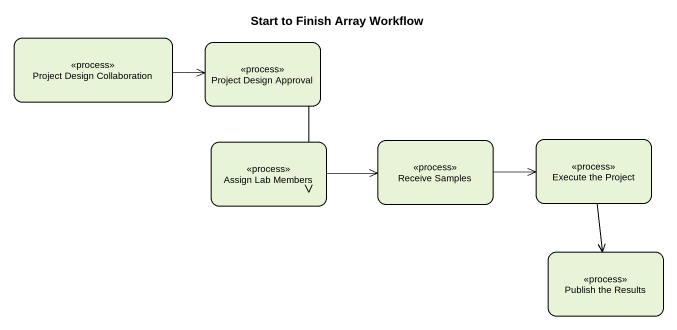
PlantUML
@startuml
title Start to Finish Array Workflow
hide empty description
state "Project Design Collaboration" as Project_Design_Collaboration <<process>>
state "Project Design Approval" as Project_Design_Approval <<process>>
state "Assign Lab Members" as Assign_Lab_Members <<process>>
state "Receive Samples" as Receive_Samples <<process>>
state "Execute the Project" as Execute_the_Project <<process>>
state "Publish the Results" as Publish_the_Results <<process>>
Project_Design_Collaboration -right-> Project_Design_Approval
Project_Design_Approval --> Assign_Lab_Members
Assign_Lab_Members -right-> Receive_Samples
Receive_Samples -right-> Execute_the_Project
Execute_the_Project --> Publish_the_Results
@enduml
